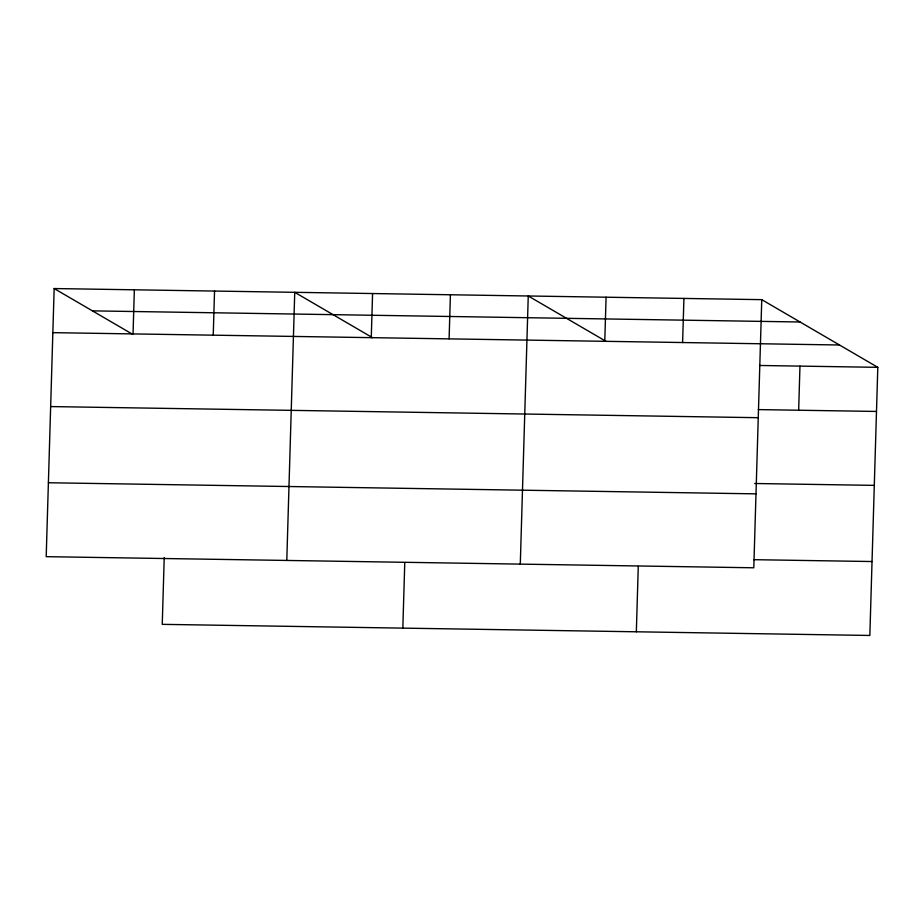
<?xml version="1.0" encoding="UTF-8"?>
<svg xmlns="http://www.w3.org/2000/svg" width="924" height="924" viewBox="0 0 924 924"><rect width="100%" height="100%" fill="white"/><g stroke="black" fill="none" stroke-linecap="round" stroke-linejoin="round"><path stroke-width="1.39" d="M54.158 288.542L46.2 556.664L753.799 567.786L761.757 299.653L54.158 288.542L131.913 333.887M133.044 333.911L134.35 289.801M164.229 557.53L162.243 624.347L869.842 635.458L877.8 367.336L761.757 299.653M213.236 335.169L214.541 291.06M286.787 560.441L294.744 292.319L372.488 337.664M371.263 337.653L372.58 293.543M402.829 628.124L404.77 562.728M449.099 338.877L450.415 294.768M520.293 564.114L528.251 295.992L605.994 341.337M604.77 341.326L606.086 297.205M636.336 631.797L638.276 566.4M682.605 342.55L683.922 298.429M798.659 410.221L799.965 366.112M92.458 310.868L800.045 321.991M52.853 332.652L839.5 344.998M759.609 365.477L877.8 367.336M758.292 409.598L876.495 411.446M50.658 406.572L758.246 417.694M754.665 483.495L874.3 485.377M48.395 482.744L755.994 493.855M753.845 559.678L872.037 561.538"/></g></svg>
